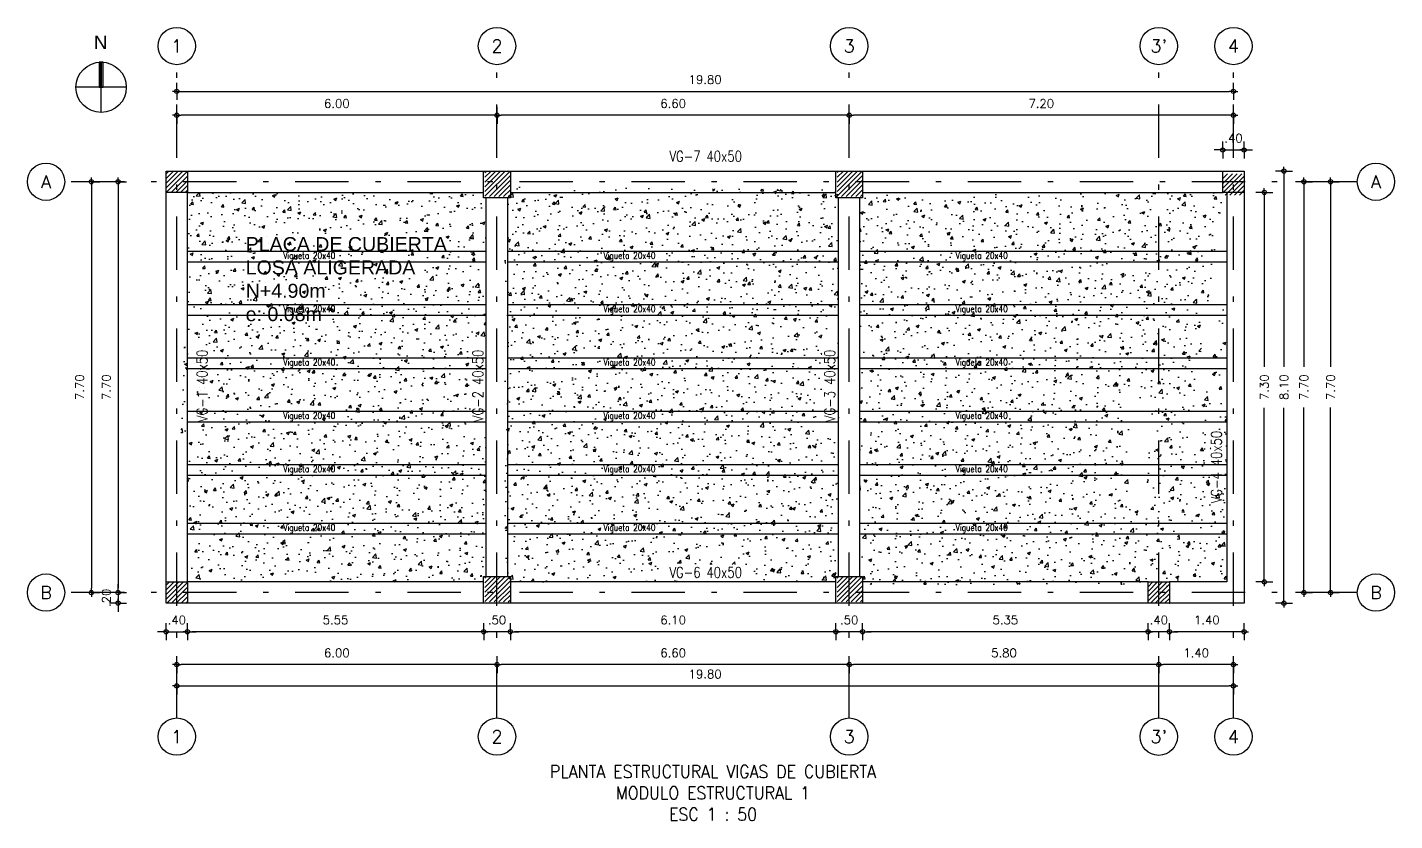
# Model space of a CAD drawing. Header units: feet. Extents: x -398 to 164, y -304 to 319.
# Drawn here: x 62.57 to 88.19, y -95.9 to -81.03 of the extents above; entities that cross this region are included whole.
import ezdxf
from ezdxf.enums import TextEntityAlignment as Align

# ---------------------------------------------------------------- set-up
doc = ezdxf.new("R2010")
doc.units = ezdxf.units.FT
doc.header["$MEASUREMENT"] = 0
doc.linetypes.add('TRAZO_Y_PUNTOX2', pattern=[2, 1, -0.5, 0, -0.5])
doc.layers.get('DEFPOINTS').update_dxf_attribs({"lineweight": 0})
for name, color, linetype in [('A-EJES', 8, 'TRAZO_Y_PUNTOX2'), ('AR', 2, 'Continuous'), ('COL-VIS', 1, 'Continuous'), ('DIM', 7, 'Continuous'), ('HATCH', 9, 'Continuous'), ('HATCH-COL', 9, 'Continuous'), ('PROV', 4, 'Continuous'), ('TX1', 60, 'Continuous'), ('VIGAS', 3, 'Continuous')]:
    doc.layers.add(name, color=color, linetype=linetype)
for name, color, linetype, lineweight in [('A_MURO', 7, 'Continuous', 40), ('A_TEXT', 154, 'Continuous', 0), ('A_TEXT-SIMB', 195, 'Continuous', 20), ('TX', 60, 'Continuous', 0)]:
    doc.layers.add(name, color=color, linetype=linetype, lineweight=lineweight)
doc.styles.add('ARIAL', font='arial.ttf')
doc.styles.add('D100N', font='romans.shx', dxfattribs={"height": 0.16})
doc.styles.add('DIM', font='arial.ttf')
doc.styles.add('ROMANS', font='romans.shx', dxfattribs={"width": 0.9})
doc.styles.add('SETEYCO', font='ROMANS.shx', dxfattribs={"width": 0.9, "height": 0.24})
doc.dimstyles.new('D100', dxfattribs={"dimtxt": 0.15, "dimasz": 0.08, "dimexe": 0, "dimexo": 0, "dimgap": 0.14, "dimtad": 1, "dimzin": 4, "dimdsep": 46, "dimtxsty": 'D100N', "dimblk1": 'DIMBLK', "dimblk2": 'DIMBLK', "dimsah": 1, "dimcen": 0.09, "dimse1": 1, "dimse2": 1, "dimclrd": 9, "dimclre": 256, "dimclrt": 256, "dimadec": 0, "dimazin": 0, "dimtfac": 6, "dimtix": 1, "dimtmove": 2, "dimatfit": 3, "dimfxl": 1, "dimtvp": 0.466667, "dimtolj": 1, "dimtzin": 4, "dimarcsym": 0})
pattern_1 = [(50, (76.04008, 0), (0.5738081, -0.0502017), [0.06, -0.66]), (355, (76.0401, 0), (-0.111001, 0.6017537), [0.048, -0.528]), (100.4514, (76.0879, -0.0042), (0.4628075, 0.5515516), [0.050992, -0.5609137]), (46.1842, (76.0401, 0.16), (0.853793, -0.132415), [0.09, -0.99]), (96.6356, (76.1112, 0.149), (0.74773, 0.779294), [0.076488, -0.84137]), (351.1842, (76.0401, 0.16), (0.7477296, 0.779295), [0.072, -0.792]), (21, (76.12008, 0.12), (0.4775256, -0.322095), [0.06, -0.66]), (326, (76.1201, 0.12), (0.1946523, 0.58012), [0.048, -0.528]), (71.4514, (76.15987, 0.09316), (0.672178, 0.2580244), [0.050992, -0.5609137]), (37.5, (76.04008, 0), (0.0097279, 0.2663151), [0, -0.5216, 0, -0.536, 0, -0.53]), (7.5, (76.04008, 0), (0.2104556, 0.3155294), [0, -0.3056, 0, -0.5096, 0, -0.202]), (327.5, (75.86168, 0), (0.42705795, -0.0180439), [0, -0.2, 0, -0.624, 0, -0.828]), (317.5, (75.78168, 0), (0.466549, 0.080084), [0, -0.26, 0, -0.4144, 0, -0.588])]

# ---------------------------------------------------------------- blocks, each defined once
blk = doc.blocks.new('DIMBLK')
for q in [(0, 2), (0, -2), (-1, 0), (1, 0)]:
    blk.add_line((0, 0), q)
blk.add_circle((0, 0), 0.5)
blk = doc.blocks.new('*D108')
at = {"layer": 'DEFPOINTS', "color": 0, "transparency": 16777216}
for p in [(65.117, -83.923), (64.266, -91.624), (65.816, -91.624)]:
    blk.add_point(p, dxfattribs=at)
at = {"layer": 'DIM', "color": 9, "lineweight": -2, "transparency": 16777216}
blk.add_line((64.266, -84.003), (64.266, -91.544), dxfattribs=at)
at = {"layer": 'DIM', "color": 9, "lineweight": -2, "transparency": 16777216, "xscale": 0.08, "yscale": 0.08, "zscale": 0.08}
for p, rotation in [((64.266, -83.923), 90), ((64.266, -91.624), 270)]:
    blk.add_blockref('DIMBLK', p, dxfattribs=dict(at, rotation=rotation))
at = {"layer": 'DIM', "transparency": 16777216, "insert": (64.046, -87.774), "char_height": 0.16, "attachment_point": 5, "rotation": 90, "style": 'D100N'}
blk.add_mtext('\\A1;7.70', dxfattribs=at)
blk = doc.blocks.new('*D109')
at = {"layer": 'DEFPOINTS', "color": 0, "transparency": 16777216}
for p in [(65.816, -91.624), (64.266, -91.822), (65.167, -91.822)]:
    blk.add_point(p, dxfattribs=at)
at = {"layer": 'DIM', "color": 9, "lineweight": -2, "transparency": 16777216}
for p, q in [((64.266, -91.544), (64.266, -91.464)), ((64.266, -91.624), (64.266, -91.822)), ((64.266, -91.902), (64.266, -91.982))]:
    blk.add_line(p, q, dxfattribs=at)
at = {"layer": 'DIM', "color": 9, "lineweight": -2, "transparency": 16777216, "xscale": 0.08, "yscale": 0.08, "zscale": 0.08}
for p, rotation in [((64.266, -91.624), 270), ((64.266, -91.822), 90)]:
    blk.add_blockref('DIMBLK', p, dxfattribs=dict(at, rotation=rotation))
at = {"layer": 'DIM', "transparency": 16777216, "insert": (64.046, -91.723), "char_height": 0.16, "attachment_point": 5, "rotation": 90, "style": 'D100N'}
blk.add_mtext('\\A1;.20', dxfattribs=at)
blk = doc.blocks.new('*D110')
at = {"layer": 'DEFPOINTS', "color": 0, "transparency": 16777216}
for p in [(65.117, -83.923), (63.766, -91.624), (65.117, -91.624)]:
    blk.add_point(p, dxfattribs=at)
at = {"layer": 'DIM', "color": 9, "lineweight": -2, "transparency": 16777216}
blk.add_line((63.766, -84.003), (63.766, -91.544), dxfattribs=at)
at = {"layer": 'DIM', "color": 9, "lineweight": -2, "transparency": 16777216, "xscale": 0.08, "yscale": 0.08, "zscale": 0.08}
for p, rotation in [((63.766, -83.923), 90), ((63.766, -91.624), 270)]:
    blk.add_blockref('DIMBLK', p, dxfattribs=dict(at, rotation=rotation))
at = {"layer": 'DIM', "transparency": 16777216, "insert": (63.546, -87.774), "char_height": 0.16, "attachment_point": 5, "rotation": 90, "style": 'D100N'}
blk.add_mtext('\\A1;7.70', dxfattribs=at)
blk = doc.blocks.new('*D111')
at = {"layer": 'DEFPOINTS', "color": 0, "transparency": 16777216}
for p in [(87.66, -83.923), (85.467, -91.624), (86.487, -91.624)]:
    blk.add_point(p, dxfattribs=at)
at = {"layer": 'DIM', "color": 9, "lineweight": -2, "transparency": 16777216}
for p, q in [((86.487, -84.003), (86.487, -87.39)), ((86.487, -91.544), (86.487, -88.157))]:
    blk.add_line(p, q, dxfattribs=at)
at = {"layer": 'DIM', "color": 9, "lineweight": -2, "transparency": 16777216, "xscale": 0.08, "yscale": 0.08, "zscale": 0.08}
for p, rotation in [((86.487, -83.923), 90), ((86.487, -91.624), 270)]:
    blk.add_blockref('DIMBLK', p, dxfattribs=dict(at, rotation=rotation))
at = {"layer": 'DIM', "transparency": 16777216, "insert": (86.487, -87.774), "char_height": 0.16, "attachment_point": 5, "rotation": 90, "style": 'D100N'}
blk.add_mtext('\\A1;7.70', dxfattribs=at)
blk = doc.blocks.new('*D112')
at = {"layer": 'DEFPOINTS', "color": 0, "transparency": 16777216}
for p in [(87.302, -83.923), (85.366, -91.624), (86.987, -91.624)]:
    blk.add_point(p, dxfattribs=at)
at = {"layer": 'DIM', "color": 9, "lineweight": -2, "transparency": 16777216}
for p, q in [((86.987, -84.003), (86.987, -87.39)), ((86.987, -91.544), (86.987, -88.157))]:
    blk.add_line(p, q, dxfattribs=at)
at = {"layer": 'DIM', "color": 9, "lineweight": -2, "transparency": 16777216, "xscale": 0.08, "yscale": 0.08, "zscale": 0.08}
for p, rotation in [((86.987, -83.923), 90), ((86.987, -91.624), 270)]:
    blk.add_blockref('DIMBLK', p, dxfattribs=dict(at, rotation=rotation))
at = {"layer": 'DIM', "transparency": 16777216, "insert": (86.987, -87.774), "char_height": 0.16, "attachment_point": 5, "rotation": 90, "style": 'D100N'}
blk.add_mtext('\\A1;7.70', dxfattribs=at)
blk = doc.blocks.new('*D113')
at = {"layer": 'DEFPOINTS', "color": 0, "transparency": 16777216}
for p in [(85.166, -91.624), (83.767, -91.772), (83.767, -92.974)]:
    blk.add_point(p, dxfattribs=at)
at = {"layer": 'DIM', "color": 9, "lineweight": -2, "transparency": 16777216}
blk.add_line((85.086, -92.974), (83.847, -92.974), dxfattribs=at)
at = {"layer": 'DIM', "color": 9, "lineweight": -2, "transparency": 16777216, "xscale": 0.08, "yscale": 0.08, "zscale": 0.08, "rotation": 180}
blk.add_blockref('DIMBLK', (83.767, -92.974), dxfattribs=at)
at = {"layer": 'DIM', "color": 9, "lineweight": -2, "transparency": 16777216, "xscale": 0.08, "yscale": 0.08, "zscale": 0.08}
blk.add_blockref('DIMBLK', (85.166, -92.974), dxfattribs=at)
at = {"layer": 'DIM', "transparency": 16777216, "insert": (84.467, -92.754), "char_height": 0.16, "attachment_point": 5, "style": 'D100N'}
blk.add_mtext('\\A1;1.40', dxfattribs=at)
blk = doc.blocks.new('*D114')
at = {"layer": 'DEFPOINTS', "color": 0, "transparency": 16777216}
for p in [(77.966, -91.773), (83.767, -91.772), (77.966, -92.974)]:
    blk.add_point(p, dxfattribs=at)
at = {"layer": 'DIM', "color": 9, "lineweight": -2, "transparency": 16777216}
blk.add_line((83.687, -92.974), (78.046, -92.974), dxfattribs=at)
at = {"layer": 'DIM', "color": 9, "lineweight": -2, "transparency": 16777216, "xscale": 0.08, "yscale": 0.08, "zscale": 0.08, "rotation": 180}
blk.add_blockref('DIMBLK', (77.966, -92.974), dxfattribs=at)
at = {"layer": 'DIM', "color": 9, "lineweight": -2, "transparency": 16777216, "xscale": 0.08, "yscale": 0.08, "zscale": 0.08}
blk.add_blockref('DIMBLK', (83.767, -92.974), dxfattribs=at)
at = {"layer": 'DIM', "transparency": 16777216, "insert": (80.867, -92.754), "char_height": 0.16, "attachment_point": 5, "style": 'D100N'}
blk.add_mtext('\\A1;5.80', dxfattribs=at)
blk = doc.blocks.new('*D115')
at = {"layer": 'DEFPOINTS', "color": 0, "transparency": 16777216}
for p in [(71.367, -91.822), (77.966, -91.773), (71.367, -92.974)]:
    blk.add_point(p, dxfattribs=at)
at = {"layer": 'DIM', "color": 9, "lineweight": -2, "transparency": 16777216}
blk.add_line((77.886, -92.974), (71.447, -92.974), dxfattribs=at)
at = {"layer": 'DIM', "color": 9, "lineweight": -2, "transparency": 16777216, "xscale": 0.08, "yscale": 0.08, "zscale": 0.08, "rotation": 180}
blk.add_blockref('DIMBLK', (71.367, -92.974), dxfattribs=at)
at = {"layer": 'DIM', "color": 9, "lineweight": -2, "transparency": 16777216, "xscale": 0.08, "yscale": 0.08, "zscale": 0.08}
blk.add_blockref('DIMBLK', (77.966, -92.974), dxfattribs=at)
at = {"layer": 'DIM', "transparency": 16777216, "insert": (74.667, -92.754), "char_height": 0.16, "attachment_point": 5, "style": 'D100N'}
blk.add_mtext('\\A1;6.60', dxfattribs=at)
blk = doc.blocks.new('*D116')
at = {"layer": 'DEFPOINTS', "color": 0, "transparency": 16777216}
for p in [(65.367, -91.822), (71.367, -91.822), (65.367, -92.974)]:
    blk.add_point(p, dxfattribs=at)
at = {"layer": 'DIM', "color": 9, "lineweight": -2, "transparency": 16777216}
blk.add_line((71.287, -92.974), (65.447, -92.974), dxfattribs=at)
at = {"layer": 'DIM', "color": 9, "lineweight": -2, "transparency": 16777216, "xscale": 0.08, "yscale": 0.08, "zscale": 0.08, "rotation": 180}
blk.add_blockref('DIMBLK', (65.367, -92.974), dxfattribs=at)
at = {"layer": 'DIM', "color": 9, "lineweight": -2, "transparency": 16777216, "xscale": 0.08, "yscale": 0.08, "zscale": 0.08}
blk.add_blockref('DIMBLK', (71.367, -92.974), dxfattribs=at)
at = {"layer": 'DIM', "transparency": 16777216, "insert": (68.367, -92.754), "char_height": 0.16, "attachment_point": 5, "style": 'D100N'}
blk.add_mtext('\\A1;6.00', dxfattribs=at)
blk = doc.blocks.new('*D117')
at = {"layer": 'DEFPOINTS', "color": 0, "transparency": 16777216}
for p in [(85.166, -91.624), (65.366, -91.822), (85.166, -93.372)]:
    blk.add_point(p, dxfattribs=at)
at = {"layer": 'DIM', "color": 9, "lineweight": -2, "transparency": 16777216}
blk.add_line((65.446, -93.372), (85.086, -93.372), dxfattribs=at)
at = {"layer": 'DIM', "color": 9, "lineweight": -2, "transparency": 16777216, "xscale": 0.08, "yscale": 0.08, "zscale": 0.08, "rotation": 180}
blk.add_blockref('DIMBLK', (65.366, -93.372), dxfattribs=at)
at = {"layer": 'DIM', "color": 9, "lineweight": -2, "transparency": 16777216, "xscale": 0.08, "yscale": 0.08, "zscale": 0.08}
blk.add_blockref('DIMBLK', (85.166, -93.372), dxfattribs=at)
at = {"layer": 'DIM', "transparency": 16777216, "insert": (75.266, -93.152), "char_height": 0.16, "attachment_point": 5, "style": 'D100N'}
blk.add_mtext('\\A1;19.80', dxfattribs=at)
blk = doc.blocks.new('*D118')
at = {"layer": 'DEFPOINTS', "color": 0, "transparency": 16777216}
for p in [(71.367, -82.677), (71.367, -83.722), (77.966, -83.774)]:
    blk.add_point(p, dxfattribs=at)
at = {"layer": 'DIM', "color": 9, "lineweight": -2, "transparency": 16777216}
blk.add_line((77.886, -82.677), (71.447, -82.677), dxfattribs=at)
at = {"layer": 'DIM', "color": 9, "lineweight": -2, "transparency": 16777216, "xscale": 0.08, "yscale": 0.08, "zscale": 0.08, "rotation": 180}
blk.add_blockref('DIMBLK', (71.367, -82.677), dxfattribs=at)
at = {"layer": 'DIM', "color": 9, "lineweight": -2, "transparency": 16777216, "xscale": 0.08, "yscale": 0.08, "zscale": 0.08}
blk.add_blockref('DIMBLK', (77.966, -82.677), dxfattribs=at)
at = {"layer": 'DIM', "transparency": 16777216, "insert": (74.667, -82.457), "char_height": 0.16, "attachment_point": 5, "style": 'D100N'}
blk.add_mtext('\\A1;6.60', dxfattribs=at)
blk = doc.blocks.new('*D119')
at = {"layer": 'DEFPOINTS', "color": 0, "transparency": 16777216}
for p in [(85.166, -82.229), (65.366, -83.622), (85.166, -83.774)]:
    blk.add_point(p, dxfattribs=at)
at = {"layer": 'DIM', "color": 9, "lineweight": -2, "transparency": 16777216}
blk.add_line((65.446, -82.229), (85.086, -82.229), dxfattribs=at)
at = {"layer": 'DIM', "color": 9, "lineweight": -2, "transparency": 16777216, "xscale": 0.08, "yscale": 0.08, "zscale": 0.08, "rotation": 180}
blk.add_blockref('DIMBLK', (65.366, -82.229), dxfattribs=at)
at = {"layer": 'DIM', "color": 9, "lineweight": -2, "transparency": 16777216, "xscale": 0.08, "yscale": 0.08, "zscale": 0.08}
blk.add_blockref('DIMBLK', (85.166, -82.229), dxfattribs=at)
at = {"layer": 'DIM', "transparency": 16777216, "insert": (75.266, -82.009), "char_height": 0.16, "attachment_point": 5, "style": 'D100N'}
blk.add_mtext('\\A1;19.80', dxfattribs=at)
blk = doc.blocks.new('Norte CDI')
at = {"layer": 'PROV'}
h = blk.add_hatch(color=256, dxfattribs=at)
h.dxf.hatch_style = 1
edge = h.paths.add_edge_path()
edge.add_arc((0, 0), 0.674, 85.7451, 94.2549)
edge.add_line((-0.05, 0.672), (-0.05, 0))
edge.add_line((-0.05, 0), (0.05, 0))
edge.add_line((0.05, 0), (0.05, 0.672))
for p, q in [((0.674, 0), (-0.674, 0)), ((0, -0.674), (0, 0))]:
    blk.add_line(p, q, dxfattribs=at)
blk.add_lwpolyline([(0.05, 0.672, 0.037148), (-0.05, 0.672), (-0.05, 0), (0.05, 0)], format="xyb", close=True, dxfattribs=at)
blk.add_circle((0, 0), 0.674, dxfattribs=at)
blk = doc.blocks.new('NORTE')
at = {"layer": 'A_MURO'}
blk.add_line((0.65, 0), (1.3, 0), dxfattribs=at)
at = {"layer": 'A_TEXT-SIMB'}
for p, q in [((0.65, 0.65), (0.65, -0.65)), ((0, 0), (0.65, 0))]:
    blk.add_line(p, q, dxfattribs=at)
blk.add_circle((0.65, 0), 0.65, dxfattribs=at)
at = {"layer": 'A_TEXT', "style": 'ARIAL'}
blk.add_attdef('N', text='', height=0.35, dxfattribs=at).set_placement((1.53, -0.165), align=Align.CENTER)
blk = doc.blocks.new('*D120')
at = {"layer": 'DEFPOINTS', "color": 0, "transparency": 16777216}
for p in [(77.966, -82.677), (77.966, -83.774), (85.166, -83.774)]:
    blk.add_point(p, dxfattribs=at)
at = {"layer": 'DIM', "color": 9, "lineweight": -2, "transparency": 16777216}
blk.add_line((85.086, -82.677), (78.046, -82.677), dxfattribs=at)
at = {"layer": 'DIM', "color": 9, "lineweight": -2, "transparency": 16777216, "xscale": 0.08, "yscale": 0.08, "zscale": 0.08, "rotation": 180}
blk.add_blockref('DIMBLK', (77.966, -82.677), dxfattribs=at)
at = {"layer": 'DIM', "color": 9, "lineweight": -2, "transparency": 16777216, "xscale": 0.08, "yscale": 0.08, "zscale": 0.08}
blk.add_blockref('DIMBLK', (85.166, -82.677), dxfattribs=at)
at = {"layer": 'DIM', "transparency": 16777216, "insert": (81.566, -82.457), "char_height": 0.16, "attachment_point": 5, "style": 'D100N'}
blk.add_mtext('\\A1;7.20', dxfattribs=at)
blk = doc.blocks.new('*D121')
at = {"layer": 'DEFPOINTS', "color": 0, "transparency": 16777216}
for p in [(65.366, -82.677), (65.366, -83.622), (71.367, -83.722)]:
    blk.add_point(p, dxfattribs=at)
at = {"layer": 'DIM', "color": 9, "lineweight": -2, "transparency": 16777216}
blk.add_line((71.287, -82.677), (65.446, -82.677), dxfattribs=at)
at = {"layer": 'DIM', "color": 9, "lineweight": -2, "transparency": 16777216, "xscale": 0.08, "yscale": 0.08, "zscale": 0.08, "rotation": 180}
blk.add_blockref('DIMBLK', (65.366, -82.677), dxfattribs=at)
at = {"layer": 'DIM', "color": 9, "lineweight": -2, "transparency": 16777216, "xscale": 0.08, "yscale": 0.08, "zscale": 0.08}
blk.add_blockref('DIMBLK', (71.367, -82.677), dxfattribs=at)
at = {"layer": 'DIM', "transparency": 16777216, "insert": (68.367, -82.457), "char_height": 0.16, "attachment_point": 5, "style": 'D100N'}
blk.add_mtext('\\A1;6.00', dxfattribs=at)
blk = doc.blocks.new('EJE-90', base_point=(0, -0.23))
blk.add_circle((0, 0.12), 0.35)
at = {"style": 'SETEYCO'}
blk.add_attdef('ID-EJEJE', text='', height=0.24, dxfattribs=at).set_placement((0, 0), align=Align.CENTER)
blk = doc.blocks.new('*D284')
at = {"layer": 'DEFPOINTS', "color": 0, "transparency": 16777216}
for p in [(65.167, -91.824), (65.567, -91.824), (65.567, -92.358)]:
    blk.add_point(p, dxfattribs=at)
at = {"layer": 'DIM', "color": 9, "lineweight": -2, "transparency": 16777216}
for p, q in [((65.087, -92.358), (65.007, -92.358)), ((65.167, -92.358), (65.567, -92.358)), ((65.647, -92.358), (65.727, -92.358))]:
    blk.add_line(p, q, dxfattribs=at)
at = {"layer": 'DIM', "color": 9, "lineweight": -2, "transparency": 16777216, "xscale": 0.08, "yscale": 0.08, "zscale": 0.08}
blk.add_blockref('DIMBLK', (65.167, -92.358), dxfattribs=at)
at = {"layer": 'DIM', "color": 9, "lineweight": -2, "transparency": 16777216, "xscale": 0.08, "yscale": 0.08, "zscale": 0.08, "rotation": 180}
blk.add_blockref('DIMBLK', (65.567, -92.358), dxfattribs=at)
at = {"layer": 'DIM', "transparency": 16777216, "insert": (65.367, -92.138), "char_height": 0.16, "attachment_point": 5, "style": 'D100N'}
blk.add_mtext('\\A1;.40', dxfattribs=at)
blk = doc.blocks.new('*D285')
at = {"layer": 'DEFPOINTS', "color": 0, "transparency": 16777216}
for p in [(65.567, -91.824), (71.117, -91.824), (65.567, -92.358)]:
    blk.add_point(p, dxfattribs=at)
at = {"layer": 'DIM', "color": 9, "lineweight": -2, "transparency": 16777216}
blk.add_line((71.037, -92.358), (65.647, -92.358), dxfattribs=at)
at = {"layer": 'DIM', "color": 9, "lineweight": -2, "transparency": 16777216, "xscale": 0.08, "yscale": 0.08, "zscale": 0.08, "rotation": 180}
blk.add_blockref('DIMBLK', (65.567, -92.358), dxfattribs=at)
at = {"layer": 'DIM', "color": 9, "lineweight": -2, "transparency": 16777216, "xscale": 0.08, "yscale": 0.08, "zscale": 0.08}
blk.add_blockref('DIMBLK', (71.117, -92.358), dxfattribs=at)
at = {"layer": 'DIM', "transparency": 16777216, "insert": (68.342, -92.138), "char_height": 0.16, "attachment_point": 5, "style": 'D100N'}
blk.add_mtext('\\A1;5.55', dxfattribs=at)
blk = doc.blocks.new('*D286')
at = {"layer": 'DEFPOINTS', "color": 0, "transparency": 16777216}
for p in [(71.117, -91.824), (71.617, -91.824), (71.117, -92.358)]:
    blk.add_point(p, dxfattribs=at)
at = {"layer": 'DIM', "color": 9, "lineweight": -2, "transparency": 16777216}
for p, q in [((71.037, -92.358), (70.957, -92.358)), ((71.617, -92.358), (71.117, -92.358)), ((71.697, -92.358), (71.777, -92.358))]:
    blk.add_line(p, q, dxfattribs=at)
at = {"layer": 'DIM', "color": 9, "lineweight": -2, "transparency": 16777216, "xscale": 0.08, "yscale": 0.08, "zscale": 0.08}
blk.add_blockref('DIMBLK', (71.117, -92.358), dxfattribs=at)
at = {"layer": 'DIM', "color": 9, "lineweight": -2, "transparency": 16777216, "xscale": 0.08, "yscale": 0.08, "zscale": 0.08, "rotation": 180}
blk.add_blockref('DIMBLK', (71.617, -92.358), dxfattribs=at)
at = {"layer": 'DIM', "transparency": 16777216, "insert": (71.367, -92.138), "char_height": 0.16, "attachment_point": 5, "style": 'D100N'}
blk.add_mtext('\\A1;.50', dxfattribs=at)
blk = doc.blocks.new('*D287')
at = {"layer": 'DEFPOINTS', "color": 0, "transparency": 16777216}
for p in [(71.617, -91.824), (77.716, -91.824), (71.617, -92.358)]:
    blk.add_point(p, dxfattribs=at)
at = {"layer": 'DIM', "color": 9, "lineweight": -2, "transparency": 16777216}
blk.add_line((77.636, -92.358), (71.697, -92.358), dxfattribs=at)
at = {"layer": 'DIM', "color": 9, "lineweight": -2, "transparency": 16777216, "xscale": 0.08, "yscale": 0.08, "zscale": 0.08, "rotation": 180}
blk.add_blockref('DIMBLK', (71.617, -92.358), dxfattribs=at)
at = {"layer": 'DIM', "color": 9, "lineweight": -2, "transparency": 16777216, "xscale": 0.08, "yscale": 0.08, "zscale": 0.08}
blk.add_blockref('DIMBLK', (77.716, -92.358), dxfattribs=at)
at = {"layer": 'DIM', "transparency": 16777216, "insert": (74.667, -92.138), "char_height": 0.16, "attachment_point": 5, "style": 'D100N'}
blk.add_mtext('\\A1;6.10', dxfattribs=at)
blk = doc.blocks.new('*D288')
at = {"layer": 'DEFPOINTS', "color": 0, "transparency": 16777216}
for p in [(77.716, -91.824), (78.216, -91.824), (77.716, -92.358)]:
    blk.add_point(p, dxfattribs=at)
at = {"layer": 'DIM', "color": 9, "lineweight": -2, "transparency": 16777216}
for p, q in [((77.636, -92.358), (77.556, -92.358)), ((78.216, -92.358), (77.716, -92.358)), ((78.296, -92.358), (78.376, -92.358))]:
    blk.add_line(p, q, dxfattribs=at)
at = {"layer": 'DIM', "color": 9, "lineweight": -2, "transparency": 16777216, "xscale": 0.08, "yscale": 0.08, "zscale": 0.08}
blk.add_blockref('DIMBLK', (77.716, -92.358), dxfattribs=at)
at = {"layer": 'DIM', "color": 9, "lineweight": -2, "transparency": 16777216, "xscale": 0.08, "yscale": 0.08, "zscale": 0.08, "rotation": 180}
blk.add_blockref('DIMBLK', (78.216, -92.358), dxfattribs=at)
at = {"layer": 'DIM', "transparency": 16777216, "insert": (77.966, -92.138), "char_height": 0.16, "attachment_point": 5, "style": 'D100N'}
blk.add_mtext('\\A1;.50', dxfattribs=at)
blk = doc.blocks.new('*D289')
at = {"layer": 'DEFPOINTS', "color": 0, "transparency": 16777216}
for p in [(78.216, -91.824), (83.567, -91.824), (78.216, -92.358)]:
    blk.add_point(p, dxfattribs=at)
at = {"layer": 'DIM', "color": 9, "lineweight": -2, "transparency": 16777216}
blk.add_line((83.487, -92.358), (78.296, -92.358), dxfattribs=at)
at = {"layer": 'DIM', "color": 9, "lineweight": -2, "transparency": 16777216, "xscale": 0.08, "yscale": 0.08, "zscale": 0.08, "rotation": 180}
blk.add_blockref('DIMBLK', (78.216, -92.358), dxfattribs=at)
at = {"layer": 'DIM', "color": 9, "lineweight": -2, "transparency": 16777216, "xscale": 0.08, "yscale": 0.08, "zscale": 0.08}
blk.add_blockref('DIMBLK', (83.567, -92.358), dxfattribs=at)
at = {"layer": 'DIM', "transparency": 16777216, "insert": (80.892, -92.138), "char_height": 0.16, "attachment_point": 5, "style": 'D100N'}
blk.add_mtext('\\A1;5.35', dxfattribs=at)
blk = doc.blocks.new('*D290')
at = {"layer": 'DEFPOINTS', "color": 0, "transparency": 16777216}
for p in [(83.567, -91.824), (83.967, -91.824), (83.567, -92.358)]:
    blk.add_point(p, dxfattribs=at)
at = {"layer": 'DIM', "color": 9, "lineweight": -2, "transparency": 16777216}
for p, q in [((83.487, -92.358), (83.407, -92.358)), ((83.967, -92.358), (83.567, -92.358)), ((84.047, -92.358), (84.127, -92.358))]:
    blk.add_line(p, q, dxfattribs=at)
at = {"layer": 'DIM', "color": 9, "lineweight": -2, "transparency": 16777216, "xscale": 0.08, "yscale": 0.08, "zscale": 0.08}
blk.add_blockref('DIMBLK', (83.567, -92.358), dxfattribs=at)
at = {"layer": 'DIM', "color": 9, "lineweight": -2, "transparency": 16777216, "xscale": 0.08, "yscale": 0.08, "zscale": 0.08, "rotation": 180}
blk.add_blockref('DIMBLK', (83.967, -92.358), dxfattribs=at)
at = {"layer": 'DIM', "transparency": 16777216, "insert": (83.767, -92.138), "char_height": 0.16, "attachment_point": 5, "style": 'D100N'}
blk.add_mtext('\\A1;.40', dxfattribs=at)
blk = doc.blocks.new('*D291')
at = {"layer": 'DEFPOINTS', "color": 0, "transparency": 16777216}
for p in [(83.967, -91.824), (85.366, -91.824), (83.967, -92.358)]:
    blk.add_point(p, dxfattribs=at)
at = {"layer": 'DIM', "color": 9, "lineweight": -2, "transparency": 16777216}
blk.add_line((85.286, -92.358), (84.047, -92.358), dxfattribs=at)
at = {"layer": 'DIM', "color": 9, "lineweight": -2, "transparency": 16777216, "xscale": 0.08, "yscale": 0.08, "zscale": 0.08, "rotation": 180}
blk.add_blockref('DIMBLK', (83.967, -92.358), dxfattribs=at)
at = {"layer": 'DIM', "color": 9, "lineweight": -2, "transparency": 16777216, "xscale": 0.08, "yscale": 0.08, "zscale": 0.08}
blk.add_blockref('DIMBLK', (85.366, -92.358), dxfattribs=at)
at = {"layer": 'DIM', "transparency": 16777216, "insert": (84.667, -92.138), "char_height": 0.16, "attachment_point": 5, "style": 'D100N'}
blk.add_mtext('\\A1;1.40', dxfattribs=at)
blk = doc.blocks.new('*D292')
at = {"layer": 'DEFPOINTS', "color": 0, "transparency": 16777216}
for p in [(85.366, -83.724), (86.113, -83.724), (85.291, -91.824)]:
    blk.add_point(p, dxfattribs=at)
at = {"layer": 'DIM', "color": 9, "lineweight": -2, "transparency": 16777216}
for p, q in [((86.113, -83.804), (86.113, -87.39)), ((86.113, -91.744), (86.113, -88.158))]:
    blk.add_line(p, q, dxfattribs=at)
at = {"layer": 'DIM', "color": 9, "lineweight": -2, "transparency": 16777216, "xscale": 0.08, "yscale": 0.08, "zscale": 0.08}
for p, rotation in [((86.113, -83.724), 90), ((86.113, -91.824), 270)]:
    blk.add_blockref('DIMBLK', p, dxfattribs=dict(at, rotation=rotation))
at = {"layer": 'DIM', "transparency": 16777216, "insert": (86.113, -87.774), "char_height": 0.16, "attachment_point": 5, "rotation": 90, "style": 'D100N'}
blk.add_mtext('\\A1;8.10', dxfattribs=at)
blk = doc.blocks.new('*D293')
at = {"layer": 'DEFPOINTS', "color": 0, "transparency": 16777216}
for p in [(85.366, -83.328), (84.966, -83.724), (85.366, -83.724)]:
    blk.add_point(p, dxfattribs=at)
at = {"layer": 'DIM', "color": 9, "lineweight": -2, "transparency": 16777216}
for p, q in [((84.886, -83.328), (84.806, -83.328)), ((84.966, -83.328), (85.366, -83.328)), ((85.446, -83.328), (85.526, -83.328))]:
    blk.add_line(p, q, dxfattribs=at)
at = {"layer": 'DIM', "color": 9, "lineweight": -2, "transparency": 16777216, "xscale": 0.08, "yscale": 0.08, "zscale": 0.08}
blk.add_blockref('DIMBLK', (84.966, -83.328), dxfattribs=at)
at = {"layer": 'DIM', "color": 9, "lineweight": -2, "transparency": 16777216, "xscale": 0.08, "yscale": 0.08, "zscale": 0.08, "rotation": 180}
blk.add_blockref('DIMBLK', (85.366, -83.328), dxfattribs=at)
at = {"layer": 'DIM', "transparency": 16777216, "insert": (85.166, -83.108), "char_height": 0.16, "attachment_point": 5, "style": 'D100N'}
blk.add_mtext('\\A1;.40', dxfattribs=at)
blk = doc.blocks.new('*D294')
at = {"layer": 'DEFPOINTS', "color": 0, "transparency": 16777216}
for p in [(85.366, -84.124), (85.041, -91.424), (85.745, -91.424)]:
    blk.add_point(p, dxfattribs=at)
at = {"layer": 'DIM', "color": 9, "lineweight": -2, "transparency": 16777216}
for p, q in [((85.745, -84.204), (85.745, -87.39)), ((85.745, -91.344), (85.745, -88.158))]:
    blk.add_line(p, q, dxfattribs=at)
at = {"layer": 'DIM', "color": 9, "lineweight": -2, "transparency": 16777216, "xscale": 0.08, "yscale": 0.08, "zscale": 0.08}
for p, rotation in [((85.745, -84.124), 90), ((85.745, -91.424), 270)]:
    blk.add_blockref('DIMBLK', p, dxfattribs=dict(at, rotation=rotation))
at = {"layer": 'DIM', "transparency": 16777216, "insert": (85.745, -87.774), "char_height": 0.16, "attachment_point": 5, "rotation": 90, "style": 'D100N'}
blk.add_mtext('\\A1;7.30', dxfattribs=at)

msp = doc.modelspace()

# ---------------------------------------------------------------- hatches: boundary and pattern name
at = {"layer": 'HATCH'}
h = msp.add_hatch(dxfattribs=at)
h.set_pattern_fill('AR-CONC', color=256, scale=0.08)
h.set_pattern_definition(pattern_1)
h.paths.add_polyline_path([(71.8116, -84.0241), (71.5668, -84.0241), (71.5668, -84.1221), (71.5168, -84.1221), (71.5168, -91.4221), (71.5668, -91.4221), (71.6132, -91.4242), (77.7257, -91.4242), (77.7667, -91.4239), (77.7665, -91.213), (77.7665, -84.4746), (77.7665, -84.1741), (77.7665, -84.0741)])
h.paths.add_polyline_path([(74.477, -91.3959), (76.078, -91.3959), (76.078, -91.0959), (74.477, -91.0959)], flags=16)
h.paths.add_polyline_path([(77.7513, -88.6327), (77.7513, -86.8641), (77.4513, -86.8641), (77.4513, -88.6327)], flags=16)
h.paths.add_polyline_path([(73.3519, -88.6167), (75.9782, -88.6167)], flags=16)
h = msp.add_hatch(dxfattribs=at)
h.set_pattern_fill('AR-CONC', color=256, scale=0.08)
h.set_pattern_definition(pattern_1)
h.paths.add_polyline_path([(65.5664, -84.1233), (65.5664, -91.3162), (65.5668, -91.4222), (65.6512, -91.4242), (70.9989, -91.4242), (71.1668, -91.4242), (71.1668, -91.4221), (71.1668, -84.1245), (71.1668, -84.1221), (71.1668, -84.1245)])
h.paths.add_polyline_path([(71.1587, -88.6327), (71.1587, -86.8641), (70.8587, -86.8641), (70.8587, -88.6327)], flags=16)
h.paths.add_polyline_path([(65.7473, -88.6327), (65.7473, -86.8641), (65.4473, -86.8641), (65.4473, -88.6327)])
h.paths.add_polyline_path([(66.8086, -88.6167), (69.4349, -88.6167)], flags=16)
h = msp.add_hatch(dxfattribs=at)
h.set_pattern_fill('AR-CONC', color=256, scale=0.08)
h.set_pattern_definition(pattern_1)
h.paths.add_polyline_path([(78.5065, -84.1741), (78.1665, -84.1741), (78.1665, -84.2728), (78.1665, -91.2875), (78.1667, -91.3729), (78.1667, -91.4729), (83.5667, -91.4721), (83.5667, -91.3721), (83.9529, -91.586), (84.9665, -84.1245)])
h.paths.add_polyline_path([(83.5582, -90.0014), (83.5582, -87.9872), (83.2011, -87.9872), (83.2011, -90.0014)], flags=16)
h = msp.add_hatch(dxfattribs=at)
h.set_pattern_fill('AR-CONC', color=256, scale=0.08)
h.set_pattern_definition(pattern_1)
h.paths.add_polyline_path([(83.9708, -91.4027), (83.9667, -91.4241), (85.0415, -91.4241), (85.0415, -85.7875), (84.8814, -86.6038), (84.4507, -88.7201)])
h.paths.add_polyline_path([(84.9973, -88.6327), (84.948, -89.2708), (84.7973, -89.2708), (84.6973, -88.6327)], flags=16)
at = {"layer": 'HATCH-COL'}
h = msp.add_hatch(dxfattribs=at)
h.set_pattern_fill('ANSI31', color=256, scale=0.5)
h.set_pattern_definition([(45, (140.41768, 0.05086), (-0.044194174, 0.044194174), [])])
h.paths.add_polyline_path([(65.1664, -84.1233), (65.1664, -83.7233), (65.5664, -83.7233), (65.5664, -84.1233)])
h = msp.add_hatch(dxfattribs=at)
h.set_pattern_fill('ANSI31', color=256, scale=0.5)
h.set_pattern_definition([(45, (146.393024, 7.67465), (-0.044194174, 0.044194174), [])])
h.paths.add_polyline_path([(71.1418, -84.1995), (71.1418, -83.7245), (71.6168, -83.7245), (71.6168, -84.1995)])
h = msp.add_hatch(dxfattribs=at)
h.set_pattern_fill('ANSI31', color=256, scale=0.5)
h.set_pattern_definition([(45, (152.99273, 7.67465), (-0.044194174, 0.044194174), [])])
h.paths.add_polyline_path([(77.7415, -84.1995), (77.7415, -83.7245), (78.2165, -83.7245), (78.2165, -84.1995)])
h = msp.add_hatch(dxfattribs=at)
h.set_pattern_fill('ANSI31', color=256, scale=0.5)
h.set_pattern_definition([(45, (163.55726, 0.823893), (-0.044194174, 0.044194174), [])])
h.paths.add_polyline_path([(84.9665, -84.1741), (84.9665, -83.7741), (85.3665, -83.7741), (85.3665, -84.1741)])
h = msp.add_hatch(dxfattribs=at)
h.set_pattern_fill('ANSI31', color=256, scale=0.5)
h.set_pattern_definition([(45, (145.91801, 0.05195), (-0.044194174, 0.044194174), [])])
h.paths.add_polyline_path([(65.1668, -91.8222), (65.1668, -91.4222), (65.5668, -91.4222), (65.5668, -91.8222)])
h = msp.add_hatch(dxfattribs=at)
h.set_pattern_fill('ANSI31', color=256, scale=0.5)
h.set_pattern_definition([(45, (146.39302, 0.07523), (-0.044194174, 0.044194174), [])])
h.paths.add_polyline_path([(71.1418, -91.7989), (71.1418, -91.3239), (71.6168, -91.3239), (71.6168, -91.7989)])
h = msp.add_hatch(dxfattribs=at)
h.set_pattern_fill('ANSI31', color=256, scale=0.5)
h.set_pattern_definition([(45, (152.99273, 0.07527), (-0.044194174, 0.044194174), [])])
h.paths.add_polyline_path([(77.7415, -91.7988), (77.7415, -91.3238), (78.2165, -91.3238), (78.2165, -91.7988)])
h = msp.add_hatch(dxfattribs=at)
h.set_pattern_fill('ANSI31', color=256, scale=0.5)
h.set_pattern_definition([(45, (145.168024, 0.05), (-0.044194174, 0.044194174), [])])
h.paths.add_polyline_path([(83.5667, -91.8241), (83.5667, -91.4241), (83.9667, -91.4241), (83.9667, -91.8241)])

# ---------------------------------------------------------------- linework, layer by layer
at = {"layer": 'A-EJES'}
for points in [[(65.3664, -93.9741), (65.3664, -81.7293)], [(71.3668, -93.9741), (71.3668, -81.7293)], [(77.9665, -93.9741), (77.9665, -81.7293)], [(83.7667, -93.9744), (83.7667, -81.7296)], [(85.1665, -93.9741), (85.1665, -81.7293)], [(87.4871, -83.9233), (63.2664, -83.9233)], [(87.4871, -91.6241), (63.2664, -91.6241)]]:
    msp.add_lwpolyline(points, dxfattribs=at)
at = {"layer": 'COL-VIS'}
for points in [[(65.1664, -84.1233), (65.1664, -83.7233), (65.5664, -83.7233), (65.5664, -84.1233)], [(71.1168, -83.7245), (71.6168, -83.7245), (71.6168, -84.2245), (71.1168, -84.2245)], [(77.7165, -83.7245), (78.2165, -83.7245), (78.2165, -84.2245), (77.7165, -84.2245)], [(84.9665, -84.1245), (84.9665, -83.7245), (85.3665, -83.7245), (85.3665, -84.1245)], [(65.1668, -91.8241), (65.1668, -91.4241), (65.5668, -91.4241), (65.5668, -91.8241)], [(71.1168, -91.3239), (71.6168, -91.3239), (71.6168, -91.8239), (71.1168, -91.8239)], [(77.7165, -91.3238), (78.2165, -91.3238), (78.2165, -91.8238), (77.7165, -91.8238)], [(83.5667, -91.8241), (83.5667, -91.4241), (83.9667, -91.4241), (83.9667, -91.8241)]]:
    msp.add_lwpolyline(points, close=True, dxfattribs=at)
at = {"layer": 'DIM'}
msp.add_line((65.5667, -89.4242), (65.5667, -89.2242), dxfattribs=at)
at = {"layer": 'VIGAS'}
for p, q in [((85.0415, -84.1245), (85.0415, -91.4241)), ((65.5665, -85.2242), (71.1665, -85.2242)), ((71.5665, -85.2242), (77.7664, -85.2242)), ((78.1664, -85.2239), (85.0412, -85.2239)), ((65.5665, -85.4242), (71.1665, -85.4242)), ((71.5665, -85.4242), (77.7664, -85.4242)), ((78.1664, -85.4239), (85.0412, -85.4239)), ((65.5666, -86.2242), (71.1666, -86.2242)), ((71.5666, -86.2242), (77.7665, -86.2242)), ((78.1665, -86.2239), (85.0413, -86.2239)), ((65.5666, -86.4242), (71.1666, -86.4242)), ((71.5666, -86.4242), (77.7665, -86.4242)), ((78.1665, -86.4239), (85.0413, -86.4239)), ((65.5666, -87.2242), (71.1666, -87.2242)), ((71.5666, -87.2242), (77.7666, -87.2242)), ((78.1666, -87.2239), (85.0413, -87.2239)), ((65.5666, -87.4242), (71.1666, -87.4242)), ((71.5666, -87.4242), (77.7666, -87.4242)), ((78.1666, -87.4239), (85.0413, -87.4239)), ((65.5667, -88.2242), (71.1667, -88.2242)), ((71.5667, -88.2242), (77.7666, -88.2242)), ((78.1666, -88.2239), (85.0414, -88.2239)), ((65.5667, -88.4242), (71.1667, -88.4242)), ((71.5667, -88.4242), (77.7666, -88.4242)), ((78.1666, -88.4239), (85.0414, -88.4239)), ((65.5667, -89.2242), (71.1668, -89.2242)), ((71.5668, -89.2242), (77.7667, -89.2242)), ((78.1667, -89.2239), (85.0415, -89.2239)), ((65.5667, -89.4242), (71.1668, -89.4242)), ((71.5668, -89.4242), (77.7667, -89.4242)), ((78.1667, -89.4239), (85.0415, -89.4239)), ((65.5667, -90.3242), (71.1668, -90.3242)), ((71.5668, -90.3242), (77.7667, -90.3242)), ((78.1667, -90.3239), (85.0415, -90.3239)), ((65.5667, -90.5242), (71.1668, -90.5242)), ((71.5668, -90.5242), (77.7667, -90.5242)), ((78.1667, -90.5239), (85.0415, -90.5239)), ((85.0415, -91.4241), (83.9667, -91.4241))]:
    msp.add_line(p, q, dxfattribs=at)
for points in [[(65.5664, -83.7245), (71.1668, -83.7245)], [(71.5668, -83.7245), (77.7665, -83.7245)], [(78.1665, -83.7245), (84.9665, -83.7245)], [(65.1664, -91.423), (65.1664, -84.1233)], [(65.5664, -91.423), (65.5664, -84.1233)], [(65.5664, -84.1245), (71.1168, -84.1245)], [(71.1668, -91.3239), (71.1668, -84.2245)], [(71.5668, -91.3239), (71.5668, -84.2245)], [(71.6168, -84.1245), (77.7165, -84.1245)], [(77.7667, -91.3238), (77.7667, -84.2245)], [(78.1665, -91.3238), (78.1665, -84.2245)], [(78.2165, -84.1245), (84.9665, -84.1245)], [(85.3665, -84.1245), (85.3665, -91.8241), (83.9667, -91.8241)], [(71.1168, -91.4242), (65.5667, -91.4242)], [(77.7165, -91.4242), (71.6168, -91.4242)], [(83.5667, -91.4241), (78.2165, -91.4242)], [(71.1668, -91.824), (65.5668, -91.8241)], [(77.7667, -91.8239), (71.5668, -91.8239)], [(83.5667, -91.8237), (78.1667, -91.8239)]]:
    msp.add_lwpolyline(points, dxfattribs=at)

# ---------------------------------------------------------------- block references
ref = msp.add_blockref('NORTE', (63.9492, -82.6248), dxfattribs=dict(xscale=0.7257532145892001, yscale=0.7257532145892001, zscale=0.7257532145892001, rotation=90))
ref.add_attrib('N', 'N', dxfattribs={"layer": 'A_TEXT', "height": 0.254, "style": 'ARIAL'}).set_placement((64.0687, -81.5144), align=Align.BOTTOM_RIGHT)
for p, values in [((65.3664, -81.7293), {'ID-EJEJE': '1'}), ((71.3668, -81.7293), {'ID-EJEJE': '2'}), ((77.9665, -81.7293), {'ID-EJEJE': '3'}), ((83.7667, -81.7296), {'ID-EJEJE': "3'"}), ((85.1665, -81.7293), {'ID-EJEJE': '4'}), ((62.9164, -84.2733), {'ID-EJEJE': 'A'}), ((87.8371, -84.2733), {'ID-EJEJE': 'A'}), ((62.9164, -91.9741), {'ID-EJEJE': 'B'}), ((87.8371, -91.9741), {'ID-EJEJE': 'B'}), ((65.3664, -94.6741), {'ID-EJEJE': '1'}), ((71.3668, -94.6741), {'ID-EJEJE': '2'}), ((77.9665, -94.6741), {'ID-EJEJE': '3'}), ((83.7667, -94.6744), {'ID-EJEJE': "3'"}), ((85.1665, -94.6741), {'ID-EJEJE': '4'})]:
    msp.add_blockref('EJE-90', p).add_auto_attribs(values)
at = {"layer": 'PROV', "xscale": 0.7000000000000001, "yscale": 0.7000000000000001, "zscale": 0.7000000000000001}
msp.add_blockref('Norte CDI', (63.9492, -82.1531), dxfattribs=at)

# ---------------------------------------------------------------- texts
at = {"layer": 'AR', "insert": (66.6577, -84.9608), "char_height": 0.2625, "width": 4.272752, "attachment_point": 1, "style": 'DIM'}
msp.add_mtext('PLACA DE CUBIERTA LOSA ALIGERADA N+4.90m\\Pe: 0.08m', dxfattribs=at)
at = {"layer": 'TX', "insert": (75.4146, -95.3787), "char_height": 0.24, "attachment_point": 5, "style": 'SETEYCO'}
msp.add_mtext('PLANTA ESTRUCTURAL VIGAS DE CUBIERTA\\PMODULO ESTRUCTURAL 1\\PESC 1 : 50', dxfattribs=at)
at = {"layer": 'TX1', "style": 'ROMANS', "width": 0.8}
for s, height, p in [('VG-7 40x50', 0.2, (75.2775, -83.5459)), ('Vigueta 20x40', 0.125774, (67.8492, -85.3685)), ('Vigueta 20x40', 0.125774, (73.8492, -85.3685)), ('Vigueta 20x40', 0.125774, (80.4491, -85.3681)), ('Vigueta 20x40', 0.125774, (67.8492, -86.3685)), ('Vigueta 20x40', 0.125774, (73.8492, -86.3685)), ('Vigueta 20x40', 0.125774, (80.4492, -86.3681)), ('Vigueta 20x40', 0.125774, (67.8493, -87.3685)), ('Vigueta 20x40', 0.125774, (73.8493, -87.3685)), ('Vigueta 20x40', 0.125774, (80.4492, -87.3681)), ('Vigueta 20x40', 0.125774, (67.8494, -88.3685)), ('Vigueta 20x40', 0.125774, (73.8494, -88.3685)), ('Vigueta 20x40', 0.125774, (80.4493, -88.3681)), ('Vigueta 20x40', 0.125774, (67.8494, -89.3685)), ('Vigueta 20x40', 0.125774, (73.8494, -89.3685)), ('Vigueta 20x40', 0.125774, (80.4494, -89.3681)), ('Vigueta 20x40', 0.125774, (67.8494, -90.4685)), ('Vigueta 20x40', 0.125774, (73.8494, -90.4685)), ('Vigueta 20x40', 0.125774, (80.4494, -90.4681)), ('VG-6 40x50', 0.2, (75.2775, -91.3459))]:
    msp.add_text(s, height=height, dxfattribs=at).set_placement(p, align=Align.CENTER)
for s, p in [('VG-1 40x50', (65.94, -87.7484)), ('VG-2 40x50', (71.1087, -87.7484)), ('VG-3 40x50', (77.7013, -87.7484)), ('VG-4 40x50', (84.9473, -89.2708))]:
    msp.add_text(s, height=0.2, rotation=90, dxfattribs=at).set_placement(p, align=Align.CENTER)

# ---------------------------------------------------------------- dimensions: what is measured, and where the dimension line sits
at = {"layer": 'DIM'}
for base, p1, p2, picture, middle in [((85.1665, -82.2293), (65.3664, -83.6221), (85.1665, -83.7741), '*D119', (75.2664, -82.0093)), ((65.3664, -82.6773), (71.3668, -83.7221), (65.3664, -83.6221), '*D121', (68.3666, -82.4573)), ((71.3668, -82.6773), (77.9665, -83.7741), (71.3668, -83.7221), '*D118', (74.6666, -82.4573)), ((77.9665, -82.6773), (85.1665, -83.7741), (77.9665, -83.7741), '*D120', (81.5665, -82.4573)), ((85.1665, -93.372), (65.3664, -91.8222), (85.1665, -91.6241), '*D117', (75.2664, -93.152)), ((83.7667, -92.9741), (85.1665, -91.6241), (83.7667, -91.7721), '*D113', (84.4666, -92.7541)), ((65.3668, -92.9741), (71.3668, -91.8221), (65.3668, -91.8222), '*D116', (68.3668, -92.7541)), ((71.3668, -92.9741), (77.9665, -91.7729), (71.3668, -91.8221), '*D115', (74.6666, -92.7541)), ((77.9665, -92.9741), (83.7667, -91.7721), (77.9665, -91.7729), '*D114', (80.8666, -92.7541))]:
    dim = msp.add_linear_dim(base=base, p1=p1, p2=p2, dimstyle='D100', dxfattribs=at)
    dim.commit()
    dim.dimension.update_dxf_attribs({"geometry": picture, "text_midpoint": middle})
for base, p1, p2, picture, middle in [((85.3665, -83.3282), (84.9665, -83.7245), (85.3665, -83.7245), '*D293', (85.1665, -83.1082)), ((65.5668, -92.358), (65.1668, -91.8241), (65.5668, -91.8241), '*D284', (65.3668, -92.138)), ((65.5668, -92.358), (71.1168, -91.8239), (65.5668, -91.824), '*D285', (68.3418, -92.138)), ((71.1168, -92.358), (71.6168, -91.8239), (71.1168, -91.8239), '*D286', (71.3668, -92.138)), ((71.6168, -92.358), (77.7165, -91.8238), (71.6168, -91.8239), '*D287', (74.6666, -92.138)), ((77.7165, -92.358), (78.2165, -91.8238), (77.7165, -91.8238), '*D288', (77.9665, -92.138)), ((78.2165, -92.358), (83.5667, -91.8241), (78.2165, -91.8241), '*D289', (80.8916, -92.138)), ((83.5667, -92.358), (83.9667, -91.8241), (83.5667, -91.8241), '*D290', (83.7667, -92.138)), ((83.9667, -92.358), (85.3665, -91.8241), (83.9667, -91.8241), '*D291', (84.6666, -92.138))]:
    dim = msp.add_linear_dim(base=base, p1=p1, p2=p2, dimstyle='D100', override={"dimfxl": 0}, dxfattribs=at)
    dim.commit()
    dim.dimension.update_dxf_attribs({"geometry": picture, "text_midpoint": middle})
for base, p1, p2, picture, middle in [((86.1128, -83.7245), (85.2915, -91.8241), (85.3665, -83.7245), '*D292', (86.1128, -87.7743)), ((85.745, -91.4241), (85.3665, -84.1245), (85.0415, -91.4241), '*D294', (85.745, -87.7743))]:
    dim = msp.add_linear_dim(base=base, p1=p1, p2=p2, angle=90, dimstyle='D100', override={"dimfxl": 0}, dxfattribs=at)
    dim.commit()
    dim.dimension.update_dxf_attribs({"geometry": picture, "text_midpoint": middle, "dimtype": 160})
for base, p1, p2, picture, middle in [((63.7664, -91.6241), (65.1167, -83.9233), (65.1167, -91.6241), '*D110', (63.5464, -87.7737)), ((64.2664, -91.6241), (65.1167, -83.9233), (65.8165, -91.6241), '*D108', (64.0464, -87.7737)), ((64.2664, -91.8222), (65.8165, -91.6241), (65.1668, -91.8222), '*D109', (64.0464, -91.7231))]:
    dim = msp.add_linear_dim(base=base, p1=p1, p2=p2, angle=90, dimstyle='D100', dxfattribs=at)
    dim.commit()
    dim.dimension.update_dxf_attribs({"geometry": picture, "text_midpoint": middle})
for base, p1, p2, picture, middle in [((86.9871, -91.6241), (87.3019, -83.9233), (85.3665, -91.6241), '*D112', (86.9871, -87.7737)), ((86.4871, -91.6241), (87.6597, -83.9233), (85.4667, -91.6241), '*D111', (86.4871, -87.7737))]:
    dim = msp.add_linear_dim(base=base, p1=p1, p2=p2, angle=90, dimstyle='D100', dxfattribs=at)
    dim.commit()
    dim.dimension.update_dxf_attribs({"geometry": picture, "text_midpoint": middle, "dimtype": 160})

doc.saveas('drawing.dxf')
